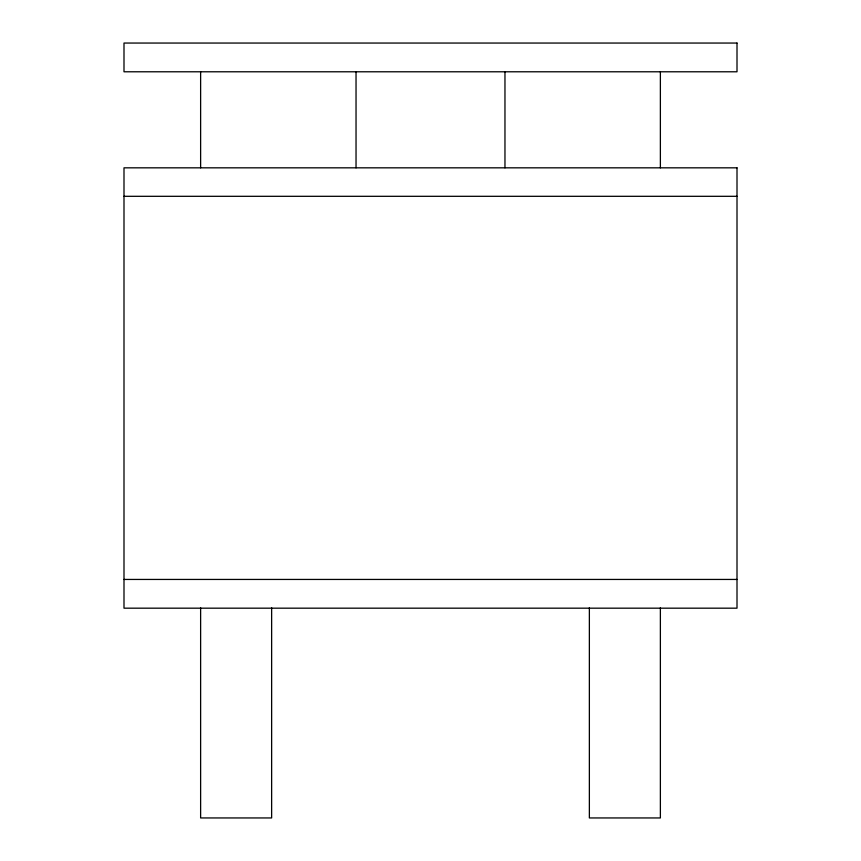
<?xml version="1.0" encoding="UTF-8"?>
<svg xmlns="http://www.w3.org/2000/svg" width="861" height="861" viewBox="0 0 861 861"><rect width="100%" height="100%" fill="white"/><g stroke="black" fill="none" stroke-linecap="round" stroke-linejoin="round"><path stroke-width="1.29" d="M123.995 196.308L737.005 196.308M123.995 579.442L737.005 579.442M660.376 71.786L660.376 167.83M660.376 607.791L660.376 817.95L589.365 817.95L589.365 607.791M504.966 71.786L504.966 167.83M356.034 71.786L356.034 167.83M271.635 607.791L271.635 817.95L200.624 817.95L200.624 607.791M200.624 71.786L200.624 167.83M737.005 43.05L123.995 43.05L123.995 71.786L737.005 71.786L737.005 43.05M737.005 167.83L123.995 167.83L123.995 608.178L737.005 608.178L737.005 167.83"/></g></svg>
